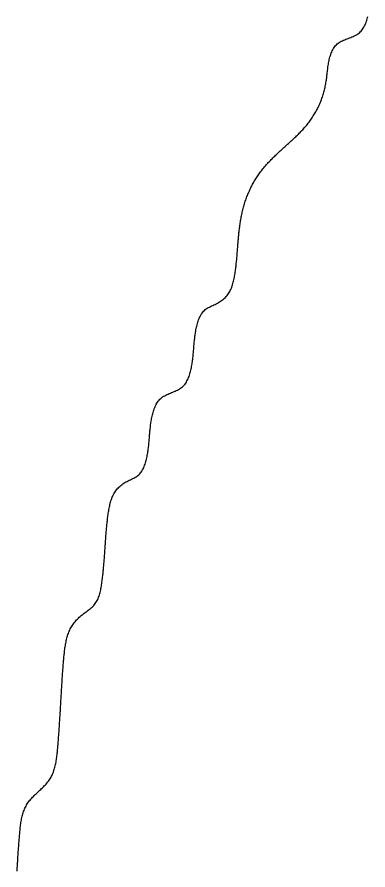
# Model space of a CAD drawing. Extents: x 40 to 225, y 4 to 261.
# Drawn here: x 74.38 to 79.97, y 68.25 to 81.83 of the extents above; entities that cross this region are included whole.
import ezdxf

# ---------------------------------------------------------------- set-up
doc = ezdxf.new("R2010")
doc.units = 0
doc.layers.get('0').update_dxf_attribs({"linetype": 'CONTINUOUS'})

msp = doc.modelspace()

# ---------------------------------------------------------------- linework, layer by layer
at = {"color": 7}
msp.add_polyline3d([(74.3844, 68.2263, 0), (74.3856, 68.2457, 0), (74.3868, 68.2651, 0), (74.388, 68.2845, 0), (74.3892, 68.3039, 0), (74.3904, 68.3233, 0), (74.3916, 68.3428, 0), (74.3929, 68.3623, 0), (74.3941, 68.3818, 0), (74.3954, 68.4013, 0), (74.3966, 68.4208, 0), (74.3979, 68.4404, 0), (74.3992, 68.46, 0), (74.4005, 68.4796, 0), (74.4018, 68.4992, 0), (74.4032, 68.5189, 0), (74.4045, 68.5386, 0), (74.4059, 68.5584, 0), (74.4073, 68.5782, 0), (74.4088, 68.598, 0), (74.4102, 68.6178, 0), (74.4117, 68.6377, 0), (74.4132, 68.6577, 0), (74.4147, 68.6776, 0), (74.4162, 68.6976, 0), (74.4178, 68.7177, 0), (74.4194, 68.7378, 0), (74.421, 68.758, 0), (74.4227, 68.7782, 0), (74.4244, 68.7984, 0), (74.4261, 68.8187, 0), (74.4279, 68.839, 0), (74.4297, 68.8594, 0), (74.4317, 68.8797, 0), (74.4338, 68.9, 0), (74.436, 68.9204, 0), (74.4384, 68.9406, 0), (74.441, 68.9608, 0), (74.4438, 68.9809, 0), (74.4468, 69.001, 0), (74.4501, 69.0209, 0), (74.4537, 69.0407, 0), (74.4576, 69.0604, 0), (74.4618, 69.0799, 0), (74.4664, 69.0992, 0), (74.4713, 69.1184, 0), (74.4767, 69.1374, 0), (74.4824, 69.1561, 0), (74.4886, 69.1746, 0), (74.4953, 69.1929, 0), (74.5024, 69.2109, 0), (74.5101, 69.2286, 0), (74.5182, 69.246, 0), (74.527, 69.2632, 0), (74.5363, 69.28, 0), (74.5462, 69.2964, 0), (74.5568, 69.3125, 0), (74.5679, 69.3283, 0), (74.5796, 69.3437, 0), (74.5918, 69.3588, 0), (74.6045, 69.3737, 0), (74.6176, 69.3883, 0), (74.6311, 69.4028, 0), (74.6449, 69.417, 0), (74.6589, 69.4311, 0), (74.6732, 69.445, 0), (74.6877, 69.4589, 0), (74.7023, 69.4726, 0), (74.717, 69.4864, 0), (74.7317, 69.5, 0), (74.7464, 69.5137, 0), (74.7611, 69.5275, 0), (74.7757, 69.5413, 0), (74.7901, 69.5552, 0), (74.8043, 69.5692, 0), (74.8182, 69.5833, 0), (74.8319, 69.5976, 0), (74.8452, 69.6121, 0), (74.8581, 69.6268, 0), (74.8706, 69.6418, 0), (74.8826, 69.6571, 0), (74.8941, 69.6726, 0), (74.905, 69.6885, 0), (74.9153, 69.7048, 0), (74.925, 69.7214, 0), (74.934, 69.7383, 0), (74.9425, 69.7556, 0), (74.9505, 69.7731, 0), (74.9579, 69.791, 0), (74.9649, 69.8091, 0), (74.9713, 69.8275, 0), (74.9773, 69.8461, 0), (74.9829, 69.8649, 0), (74.9881, 69.884, 0), (74.9929, 69.9032, 0), (74.9973, 69.9226, 0), (75.0013, 69.9422, 0), (75.0051, 69.9619, 0), (75.0086, 69.9818, 0), (75.0118, 70.0018, 0), (75.0147, 70.0219, 0), (75.0174, 70.042, 0), (75.0199, 70.0622, 0), (75.0222, 70.0825, 0), (75.0244, 70.1028, 0), (75.0265, 70.1232, 0), (75.0284, 70.1435, 0), (75.0302, 70.1638, 0), (75.032, 70.1841, 0), (75.0337, 70.2044, 0), (75.0354, 70.2246, 0), (75.037, 70.2448, 0), (75.0387, 70.2649, 0), (75.0403, 70.285, 0), (75.0418, 70.305, 0), (75.0434, 70.325, 0), (75.0449, 70.3449, 0), (75.0464, 70.3648, 0), (75.0479, 70.3846, 0), (75.0494, 70.4045, 0), (75.0508, 70.4242, 0), (75.0522, 70.444, 0), (75.0536, 70.4637, 0), (75.055, 70.4834, 0), (75.0563, 70.503, 0), (75.0577, 70.5227, 0), (75.059, 70.5422, 0), (75.0603, 70.5618, 0), (75.0616, 70.5814, 0), (75.0628, 70.6009, 0), (75.0641, 70.6204, 0), (75.0653, 70.6399, 0), (75.0666, 70.6593, 0), (75.0678, 70.6788, 0), (75.069, 70.6982, 0), (75.0702, 70.7177, 0), (75.0714, 70.7371, 0), (75.0725, 70.7565, 0), (75.0737, 70.7759, 0), (75.0748, 70.7953, 0), (75.076, 70.8146, 0), (75.0771, 70.834, 0), (75.0783, 70.8534, 0), (75.0794, 70.8728, 0), (75.0805, 70.8921, 0), (75.0816, 70.9115, 0), (75.0828, 70.9309, 0), (75.0839, 70.9503, 0), (75.085, 70.9697, 0), (75.0861, 70.9891, 0), (75.0872, 71.0085, 0), (75.0883, 71.0279, 0), (75.0895, 71.0473, 0), (75.0906, 71.0667, 0), (75.0917, 71.0862, 0), (75.0929, 71.1057, 0), (75.094, 71.1251, 0), (75.0952, 71.1446, 0), (75.0964, 71.1641, 0), (75.0976, 71.1836, 0), (75.0988, 71.2032, 0), (75.1, 71.2227, 0), (75.1013, 71.2423, 0), (75.1025, 71.2619, 0), (75.1038, 71.2815, 0), (75.1051, 71.3011, 0), (75.1064, 71.3208, 0), (75.1078, 71.3404, 0), (75.1091, 71.3601, 0), (75.1105, 71.3799, 0), (75.112, 71.3996, 0), (75.1134, 71.4194, 0), (75.1149, 71.4392, 0), (75.1164, 71.459, 0), (75.118, 71.4789, 0), (75.1195, 71.4988, 0), (75.1211, 71.5187, 0), (75.1228, 71.5387, 0), (75.1245, 71.5587, 0), (75.1262, 71.5787, 0), (75.128, 71.5988, 0), (75.1298, 71.6189, 0), (75.1316, 71.6391, 0), (75.1335, 71.6592, 0), (75.1355, 71.6794, 0), (75.1376, 71.6996, 0), (75.1399, 71.7197, 0), (75.1422, 71.7399, 0), (75.1448, 71.76, 0), (75.1475, 71.78, 0), (75.1504, 71.8, 0), (75.1535, 71.8199, 0), (75.1569, 71.8397, 0), (75.1606, 71.8594, 0), (75.1645, 71.879, 0), (75.1688, 71.8984, 0), (75.1734, 71.9177, 0), (75.1783, 71.9369, 0), (75.1836, 71.9559, 0), (75.1893, 71.9747, 0), (75.1953, 71.9933, 0), (75.2019, 72.0117, 0), (75.2088, 72.0299, 0), (75.2163, 72.0478, 0), (75.2242, 72.0655, 0), (75.2326, 72.083, 0), (75.2416, 72.1001, 0), (75.2511, 72.117, 0), (75.2612, 72.1336, 0), (75.2719, 72.1499, 0), (75.2831, 72.1659, 0), (75.2948, 72.1815, 0), (75.3071, 72.1969, 0), (75.3198, 72.2119, 0), (75.333, 72.2267, 0), (75.3466, 72.2411, 0), (75.3606, 72.2552, 0), (75.375, 72.269, 0), (75.3898, 72.2824, 0), (75.405, 72.2956, 0), (75.4204, 72.3084, 0), (75.4362, 72.321, 0), (75.4522, 72.3332, 0), (75.4684, 72.3452, 0), (75.4846, 72.357, 0), (75.5008, 72.3688, 0), (75.5169, 72.3806, 0), (75.5328, 72.3926, 0), (75.5483, 72.4047, 0), (75.5634, 72.4171, 0), (75.578, 72.4299, 0), (75.592, 72.4432, 0), (75.6053, 72.457, 0), (75.6177, 72.4714, 0), (75.6293, 72.4865, 0), (75.6401, 72.5022, 0), (75.6502, 72.5184, 0), (75.6594, 72.5352, 0), (75.668, 72.5525, 0), (75.6759, 72.5703, 0), (75.6833, 72.5885, 0), (75.69, 72.6071, 0), (75.6961, 72.6261, 0), (75.7018, 72.6453, 0), (75.707, 72.6649, 0), (75.7118, 72.6847, 0), (75.7162, 72.7047, 0), (75.7202, 72.7248, 0), (75.7239, 72.7451, 0), (75.7273, 72.7655, 0), (75.7305, 72.7859, 0), (75.7335, 72.8064, 0), (75.7363, 72.8269, 0), (75.739, 72.8472, 0), (75.7416, 72.8676, 0), (75.7441, 72.8878, 0), (75.7465, 72.9079, 0), (75.7489, 72.928, 0), (75.7511, 72.948, 0), (75.7533, 72.9679, 0), (75.7554, 72.9878, 0), (75.7574, 73.0076, 0), (75.7594, 73.0273, 0), (75.7613, 73.047, 0), (75.7632, 73.0666, 0), (75.7649, 73.0862, 0), (75.7667, 73.1057, 0), (75.7684, 73.1252, 0), (75.77, 73.1447, 0), (75.7716, 73.1641, 0), (75.7731, 73.1835, 0), (75.7746, 73.2029, 0), (75.7761, 73.2223, 0), (75.7775, 73.2416, 0), (75.7789, 73.2609, 0), (75.7803, 73.2802, 0), (75.7817, 73.2995, 0), (75.783, 73.3188, 0), (75.7843, 73.3381, 0), (75.7856, 73.3574, 0), (75.7869, 73.3767, 0), (75.7882, 73.3961, 0), (75.7895, 73.4154, 0), (75.7908, 73.4347, 0), (75.7921, 73.4541, 0), (75.7934, 73.4735, 0), (75.7947, 73.4929, 0), (75.7961, 73.5123, 0), (75.7974, 73.5317, 0), (75.7988, 73.5511, 0), (75.8003, 73.5706, 0), (75.8017, 73.5901, 0), (75.8033, 73.6096, 0), (75.8048, 73.6292, 0), (75.8065, 73.6487, 0), (75.8081, 73.6683, 0), (75.8099, 73.688, 0), (75.8117, 73.7076, 0), (75.8136, 73.7273, 0), (75.8156, 73.747, 0), (75.8176, 73.7668, 0), (75.8198, 73.7866, 0), (75.822, 73.8064, 0), (75.8243, 73.8263, 0), (75.8267, 73.8462, 0), (75.8293, 73.8662, 0), (75.8319, 73.8862, 0), (75.8347, 73.9062, 0), (75.8376, 73.9263, 0), (75.8406, 73.9464, 0), (75.8438, 73.9665, 0), (75.8472, 73.9866, 0), (75.8509, 74.0066, 0), (75.8548, 74.0265, 0), (75.8591, 74.0463, 0), (75.8636, 74.066, 0), (75.8685, 74.0855, 0), (75.8738, 74.1049, 0), (75.8796, 74.124, 0), (75.8858, 74.1429, 0), (75.8924, 74.1615, 0), (75.8996, 74.1798, 0), (75.9074, 74.1978, 0), (75.9157, 74.2154, 0), (75.9246, 74.2327, 0), (75.9342, 74.2496, 0), (75.9444, 74.266, 0), (75.9554, 74.282, 0), (75.9671, 74.2975, 0), (75.9795, 74.3125, 0), (75.9926, 74.327, 0), (76.0063, 74.341, 0), (76.0207, 74.3544, 0), (76.0357, 74.3674, 0), (76.0512, 74.3798, 0), (76.0672, 74.3917, 0), (76.0837, 74.4031, 0), (76.1007, 74.4139, 0), (76.118, 74.4242, 0), (76.1357, 74.434, 0), (76.1537, 74.4432, 0), (76.1719, 74.452, 0), (76.1902, 74.4605, 0), (76.2085, 74.4689, 0), (76.2266, 74.4774, 0), (76.2444, 74.4862, 0), (76.2618, 74.4953, 0), (76.2786, 74.505, 0), (76.2948, 74.5154, 0), (76.3101, 74.5267, 0), (76.3246, 74.5391, 0), (76.338, 74.5526, 0), (76.3505, 74.567, 0), (76.3622, 74.5824, 0), (76.373, 74.5986, 0), (76.383, 74.6156, 0), (76.3922, 74.6332, 0), (76.4008, 74.6515, 0), (76.4086, 74.6702, 0), (76.4159, 74.6894, 0), (76.4226, 74.7088, 0), (76.4288, 74.7286, 0), (76.4346, 74.7485, 0), (76.4398, 74.7685, 0), (76.4447, 74.7885, 0), (76.4493, 74.8084, 0), (76.4535, 74.8282, 0), (76.4575, 74.848, 0), (76.4611, 74.8677, 0), (76.4645, 74.8874, 0), (76.4676, 74.907, 0), (76.4705, 74.9265, 0), (76.4732, 74.946, 0), (76.4756, 74.9655, 0), (76.478, 74.9849, 0), (76.4801, 75.0043, 0), (76.4821, 75.0237, 0), (76.484, 75.0431, 0), (76.4858, 75.0624, 0), (76.4875, 75.0817, 0), (76.4892, 75.101, 0), (76.4908, 75.1204, 0), (76.4924, 75.1397, 0), (76.494, 75.159, 0), (76.4956, 75.1784, 0), (76.4972, 75.1977, 0), (76.4989, 75.2171, 0), (76.5006, 75.2365, 0), (76.5025, 75.2559, 0), (76.5045, 75.2753, 0), (76.5066, 75.2947, 0), (76.5088, 75.3142, 0), (76.5112, 75.3337, 0), (76.5139, 75.3532, 0), (76.5167, 75.3728, 0), (76.5198, 75.3923, 0), (76.5231, 75.412, 0), (76.5267, 75.4316, 0), (76.5306, 75.4513, 0), (76.5349, 75.4711, 0), (76.5394, 75.4908, 0), (76.5443, 75.5107, 0), (76.5496, 75.5305, 0), (76.5554, 75.5502, 0), (76.5616, 75.5698, 0), (76.5683, 75.5892, 0), (76.5755, 75.6082, 0), (76.5834, 75.6269, 0), (76.5918, 75.6452, 0), (76.601, 75.6629, 0), (76.6108, 75.6801, 0), (76.6214, 75.6965, 0), (76.6327, 75.7123, 0), (76.6449, 75.7272, 0), (76.6579, 75.7412, 0), (76.6719, 75.7543, 0), (76.6867, 75.7664, 0), (76.7023, 75.7776, 0), (76.7187, 75.7881, 0), (76.7357, 75.7978, 0), (76.7532, 75.807, 0), (76.7712, 75.8157, 0), (76.7895, 75.8239, 0), (76.8082, 75.8319, 0), (76.8269, 75.8397, 0), (76.8458, 75.8474, 0), (76.8647, 75.8551, 0), (76.8835, 75.8629, 0), (76.9021, 75.8709, 0), (76.9204, 75.8792, 0), (76.9383, 75.8879, 0), (76.9558, 75.8971, 0), (76.9728, 75.9069, 0), (76.9891, 75.9173, 0), (77.0047, 75.9286, 0), (77.0195, 75.9408, 0), (77.0334, 75.9539, 0), (77.0464, 75.968, 0), (77.0585, 75.9829, 0), (77.0699, 75.9987, 0), (77.0804, 76.0152, 0), (77.0902, 76.0324, 0), (77.0993, 76.0501, 0), (77.1077, 76.0684, 0), (77.1155, 76.0871, 0), (77.1228, 76.1062, 0), (77.1294, 76.1256, 0), (77.1356, 76.1452, 0), (77.1413, 76.1649, 0), (77.1466, 76.1848, 0), (77.1515, 76.2046, 0), (77.1561, 76.2244, 0), (77.1603, 76.2441, 0), (77.1641, 76.2638, 0), (77.1677, 76.2834, 0), (77.1711, 76.3031, 0), (77.1741, 76.3226, 0), (77.177, 76.3422, 0), (77.1796, 76.3617, 0), (77.182, 76.3812, 0), (77.1842, 76.4007, 0), (77.1863, 76.4201, 0), (77.1883, 76.4395, 0), (77.1901, 76.4589, 0), (77.1919, 76.4783, 0), (77.1936, 76.4977, 0), (77.1952, 76.517, 0), (77.1968, 76.5364, 0), (77.1984, 76.5557, 0), (77.1999, 76.575, 0), (77.2015, 76.5944, 0), (77.2032, 76.6137, 0), (77.2049, 76.633, 0), (77.2067, 76.6524, 0), (77.2086, 76.6718, 0), (77.2106, 76.6911, 0), (77.2128, 76.7106, 0), (77.2151, 76.73, 0), (77.2176, 76.7495, 0), (77.2203, 76.769, 0), (77.2232, 76.7885, 0), (77.2263, 76.8081, 0), (77.2297, 76.8278, 0), (77.2334, 76.8475, 0), (77.2373, 76.8673, 0), (77.2416, 76.8871, 0), (77.2462, 76.907, 0), (77.2511, 76.9269, 0), (77.2564, 76.9469, 0), (77.2622, 76.9668, 0), (77.2685, 76.9864, 0), (77.2752, 77.0059, 0), (77.2825, 77.025, 0), (77.2905, 77.0437, 0), (77.2991, 77.0619, 0), (77.3084, 77.0795, 0), (77.3184, 77.0964, 0), (77.3292, 77.1126, 0), (77.3409, 77.128, 0), (77.3534, 77.1425, 0), (77.3668, 77.1559, 0), (77.3813, 77.1683, 0), (77.3966, 77.1797, 0), (77.4127, 77.1902, 0), (77.4295, 77.2, 0), (77.4468, 77.2092, 0), (77.4646, 77.2179, 0), (77.4827, 77.2265, 0), (77.501, 77.2349, 0), (77.5194, 77.2433, 0), (77.5378, 77.2519, 0), (77.5559, 77.2609, 0), (77.5739, 77.2703, 0), (77.5915, 77.2802, 0), (77.6088, 77.2905, 0), (77.6256, 77.3014, 0), (77.642, 77.3127, 0), (77.6579, 77.3246, 0), (77.6733, 77.337, 0), (77.688, 77.35, 0), (77.7021, 77.3635, 0), (77.7155, 77.3775, 0), (77.7282, 77.3922, 0), (77.7401, 77.4074, 0), (77.7512, 77.4232, 0), (77.7615, 77.4396, 0), (77.7712, 77.4564, 0), (77.7802, 77.4736, 0), (77.7886, 77.4913, 0), (77.7964, 77.5094, 0), (77.8036, 77.5278, 0), (77.8103, 77.5466, 0), (77.8165, 77.5656, 0), (77.8222, 77.5849, 0), (77.8275, 77.6044, 0), (77.8324, 77.6241, 0), (77.8369, 77.6439, 0), (77.8411, 77.6639, 0), (77.845, 77.6839, 0), (77.8486, 77.704, 0), (77.852, 77.7241, 0), (77.8552, 77.7441, 0), (77.8582, 77.7641, 0), (77.8611, 77.7841, 0), (77.8638, 77.8039, 0), (77.8664, 77.8238, 0), (77.8689, 77.8436, 0), (77.8712, 77.8633, 0), (77.8735, 77.883, 0), (77.8756, 77.9027, 0), (77.8776, 77.9223, 0), (77.8795, 77.9419, 0), (77.8814, 77.9615, 0), (77.8831, 77.981, 0), (77.8849, 78.0005, 0), (77.8865, 78.02, 0), (77.8881, 78.0395, 0), (77.8897, 78.059, 0), (77.8912, 78.0785, 0), (77.8927, 78.0979, 0), (77.8942, 78.1174, 0), (77.8957, 78.1368, 0), (77.8972, 78.1563, 0), (77.8987, 78.1757, 0), (77.9002, 78.1952, 0), (77.9017, 78.2147, 0), (77.9033, 78.2342, 0), (77.9049, 78.2537, 0), (77.9066, 78.2732, 0), (77.9083, 78.2928, 0), (77.9101, 78.3123, 0), (77.9119, 78.3319, 0), (77.9138, 78.3515, 0), (77.9158, 78.371, 0), (77.9179, 78.3906, 0), (77.92, 78.4102, 0), (77.9223, 78.4298, 0), (77.9246, 78.4494, 0), (77.9271, 78.469, 0), (77.9296, 78.4885, 0), (77.9323, 78.5081, 0), (77.9351, 78.5276, 0), (77.938, 78.5472, 0), (77.9411, 78.5667, 0), (77.9443, 78.5862, 0), (77.9476, 78.6056, 0), (77.9511, 78.6251, 0), (77.9548, 78.6445, 0), (77.9586, 78.6639, 0), (77.9625, 78.6833, 0), (77.9667, 78.7026, 0), (77.971, 78.7219, 0), (77.9755, 78.7411, 0), (77.9802, 78.7603, 0), (77.9851, 78.7795, 0), (77.9902, 78.7986, 0), (77.9955, 78.8177, 0), (78.001, 78.8367, 0), (78.0067, 78.8557, 0), (78.0126, 78.8746, 0), (78.0188, 78.8935, 0), (78.0251, 78.9123, 0), (78.0317, 78.931, 0), (78.0384, 78.9497, 0), (78.0454, 78.9682, 0), (78.0526, 78.9867, 0), (78.06, 79.0051, 0), (78.0676, 79.0235, 0), (78.0754, 79.0417, 0), (78.0834, 79.0598, 0), (78.0916, 79.0779, 0), (78.1001, 79.0958, 0), (78.1087, 79.1136, 0), (78.1176, 79.1314, 0), (78.1266, 79.149, 0), (78.1359, 79.1664, 0), (78.1454, 79.1838, 0), (78.1551, 79.201, 0), (78.1649, 79.2181, 0), (78.175, 79.2351, 0), (78.1854, 79.252, 0), (78.1959, 79.2687, 0), (78.2066, 79.2852, 0), (78.2175, 79.3016, 0), (78.2287, 79.3179, 0), (78.24, 79.334, 0), (78.2516, 79.3499, 0), (78.2633, 79.3657, 0), (78.2753, 79.3813, 0), (78.2874, 79.3968, 0), (78.2997, 79.4121, 0), (78.3122, 79.4273, 0), (78.3249, 79.4424, 0), (78.3377, 79.4573, 0), (78.3507, 79.4721, 0), (78.3638, 79.4868, 0), (78.3771, 79.5014, 0), (78.3905, 79.5158, 0), (78.404, 79.5302, 0), (78.4176, 79.5444, 0), (78.4314, 79.5586, 0), (78.4453, 79.5726, 0), (78.4593, 79.5866, 0), (78.4733, 79.6005, 0), (78.4875, 79.6143, 0), (78.5017, 79.628, 0), (78.5161, 79.6416, 0), (78.5305, 79.6552, 0), (78.5449, 79.6687, 0), (78.5594, 79.6822, 0), (78.574, 79.6956, 0), (78.5886, 79.709, 0), (78.6032, 79.7223, 0), (78.6179, 79.7356, 0), (78.6325, 79.7488, 0), (78.6472, 79.762, 0), (78.6619, 79.7752, 0), (78.6766, 79.7884, 0), (78.6913, 79.8016, 0), (78.706, 79.8148, 0), (78.7207, 79.828, 0), (78.7353, 79.8413, 0), (78.7499, 79.8545, 0), (78.7644, 79.8679, 0), (78.7789, 79.8812, 0), (78.7933, 79.8946, 0), (78.8077, 79.9081, 0), (78.8219, 79.9217, 0), (78.8361, 79.9353, 0), (78.8502, 79.949, 0), (78.8642, 79.9629, 0), (78.8781, 79.9768, 0), (78.8918, 79.9908, 0), (78.9055, 80.005, 0), (78.919, 80.0193, 0), (78.9323, 80.0338, 0), (78.9456, 80.0483, 0), (78.9586, 80.0631, 0), (78.9715, 80.078, 0), (78.9843, 80.0931, 0), (78.9969, 80.1083, 0), (79.0092, 80.1237, 0), (79.0214, 80.1393, 0), (79.0335, 80.155, 0), (79.0453, 80.1708, 0), (79.0569, 80.1869, 0), (79.0683, 80.203, 0), (79.0795, 80.2194, 0), (79.0905, 80.2358, 0), (79.1013, 80.2525, 0), (79.1118, 80.2692, 0), (79.1222, 80.2861, 0), (79.1323, 80.3032, 0), (79.1421, 80.3203, 0), (79.1517, 80.3376, 0), (79.1611, 80.3551, 0), (79.1702, 80.3727, 0), (79.179, 80.3904, 0), (79.1876, 80.4082, 0), (79.1959, 80.4261, 0), (79.2039, 80.4442, 0), (79.2117, 80.4624, 0), (79.2191, 80.4807, 0), (79.2263, 80.4991, 0), (79.2332, 80.5177, 0), (79.2398, 80.5363, 0), (79.2462, 80.555, 0), (79.2522, 80.5739, 0), (79.2581, 80.5928, 0), (79.2636, 80.6118, 0), (79.2689, 80.6308, 0), (79.274, 80.6499, 0), (79.2788, 80.6691, 0), (79.2834, 80.6884, 0), (79.2877, 80.7076, 0), (79.2918, 80.727, 0), (79.2957, 80.7463, 0), (79.2994, 80.7657, 0), (79.3028, 80.7851, 0), (79.3061, 80.8046, 0), (79.3091, 80.824, 0), (79.312, 80.8434, 0), (79.3146, 80.8629, 0), (79.3171, 80.8823, 0), (79.3195, 80.9018, 0), (79.3217, 80.9212, 0), (79.3239, 80.9406, 0), (79.326, 80.96, 0), (79.3282, 80.9795, 0), (79.3305, 80.9989, 0), (79.3329, 81.0183, 0), (79.3354, 81.0378, 0), (79.3382, 81.0572, 0), (79.3412, 81.0767, 0), (79.3445, 81.0962, 0), (79.3481, 81.1157, 0), (79.3522, 81.1352, 0), (79.3566, 81.1548, 0), (79.3616, 81.1743, 0), (79.367, 81.1939, 0), (79.373, 81.2135, 0), (79.3796, 81.2329, 0), (79.3868, 81.2521, 0), (79.3946, 81.271, 0), (79.4031, 81.2895, 0), (79.4123, 81.3075, 0), (79.4222, 81.3249, 0), (79.4328, 81.3417, 0), (79.4443, 81.3577, 0), (79.4565, 81.3729, 0), (79.4696, 81.3871, 0), (79.4836, 81.4003, 0), (79.4984, 81.4124, 0), (79.5141, 81.4234, 0), (79.5306, 81.4335, 0), (79.5477, 81.4427, 0), (79.5654, 81.4513, 0), (79.5835, 81.4593, 0), (79.602, 81.4669, 0), (79.6208, 81.4742, 0), (79.6398, 81.4813, 0), (79.6589, 81.4884, 0), (79.6779, 81.4956, 0), (79.6969, 81.503, 0), (79.7156, 81.5107, 0), (79.7341, 81.5188, 0), (79.7523, 81.5272, 0), (79.77, 81.5363, 0), (79.7872, 81.5459, 0), (79.8038, 81.5562, 0), (79.8197, 81.5672, 0), (79.8348, 81.5791, 0), (79.8491, 81.5919, 0), (79.8624, 81.6057, 0), (79.8749, 81.6203, 0), (79.8866, 81.6358, 0), (79.8975, 81.652, 0), (79.9077, 81.6689, 0), (79.9171, 81.6864, 0), (79.9258, 81.7044, 0), (79.934, 81.7229, 0), (79.9415, 81.7418, 0), (79.9484, 81.7609, 0), (79.9549, 81.7804, 0), (79.9608, 81.8, 0), (79.9663, 81.8197, 0), (79.9714, 81.8395, 0)], dxfattribs=at)

doc.saveas('drawing.dxf')
